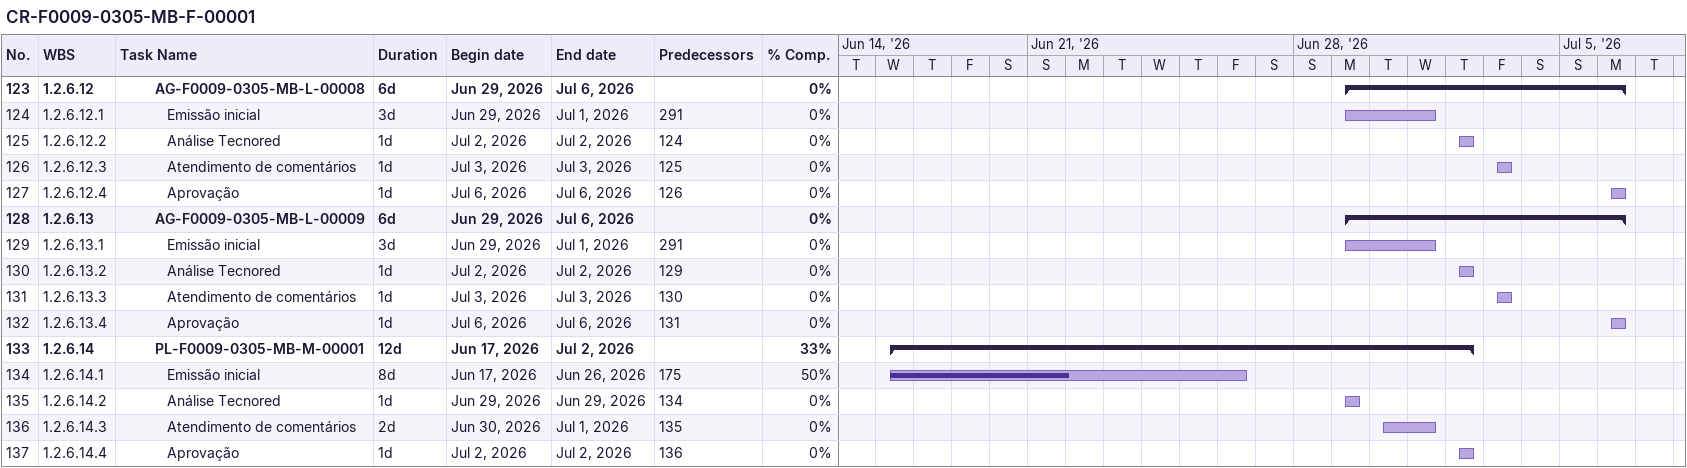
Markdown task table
CR-F0009-0305-MB-F-00001

| ID | WBS | Task | Duration | Start | Finish | Predecessors | % complete |
|---|---|---|---|---|---|---|---|
| 123 | 1.2.6.12 | **AG-F0009-0305-MB-L-00008** | 6d | 2026-06-29 | 2026-07-06 |  | 0 |
| 124 | 1.2.6.12.1 | Emissão inicial | 3d | 2026-06-29 | 2026-07-01 | 291 | 0 |
| 125 | 1.2.6.12.2 | Análise Tecnored | 1d | 2026-07-02 | 2026-07-02 | 124 | 0 |
| 126 | 1.2.6.12.3 | Atendimento de comentários | 1d | 2026-07-03 | 2026-07-03 | 125 | 0 |
| 127 | 1.2.6.12.4 | Aprovação | 1d | 2026-07-06 | 2026-07-06 | 126 | 0 |
| 128 | 1.2.6.13 | **AG-F0009-0305-MB-L-00009** | 6d | 2026-06-29 | 2026-07-06 |  | 0 |
| 129 | 1.2.6.13.1 | Emissão inicial | 3d | 2026-06-29 | 2026-07-01 | 291 | 0 |
| 130 | 1.2.6.13.2 | Análise Tecnored | 1d | 2026-07-02 | 2026-07-02 | 129 | 0 |
| 131 | 1.2.6.13.3 | Atendimento de comentários | 1d | 2026-07-03 | 2026-07-03 | 130 | 0 |
| 132 | 1.2.6.13.4 | Aprovação | 1d | 2026-07-06 | 2026-07-06 | 131 | 0 |
| 133 | 1.2.6.14 | **PL-F0009-0305-MB-M-00001** | 12d | 2026-06-17 | 2026-07-02 |  | 33 |
| 134 | 1.2.6.14.1 | Emissão inicial | 8d | 2026-06-17 | 2026-06-26 | 175 | 50 |
| 135 | 1.2.6.14.2 | Análise Tecnored | 1d | 2026-06-29 | 2026-06-29 | 134 | 0 |
| 136 | 1.2.6.14.3 | Atendimento de comentários | 2d | 2026-06-30 | 2026-07-01 | 135 | 0 |
| 137 | 1.2.6.14.4 | Aprovação | 1d | 2026-07-02 | 2026-07-02 | 136 | 0 |
